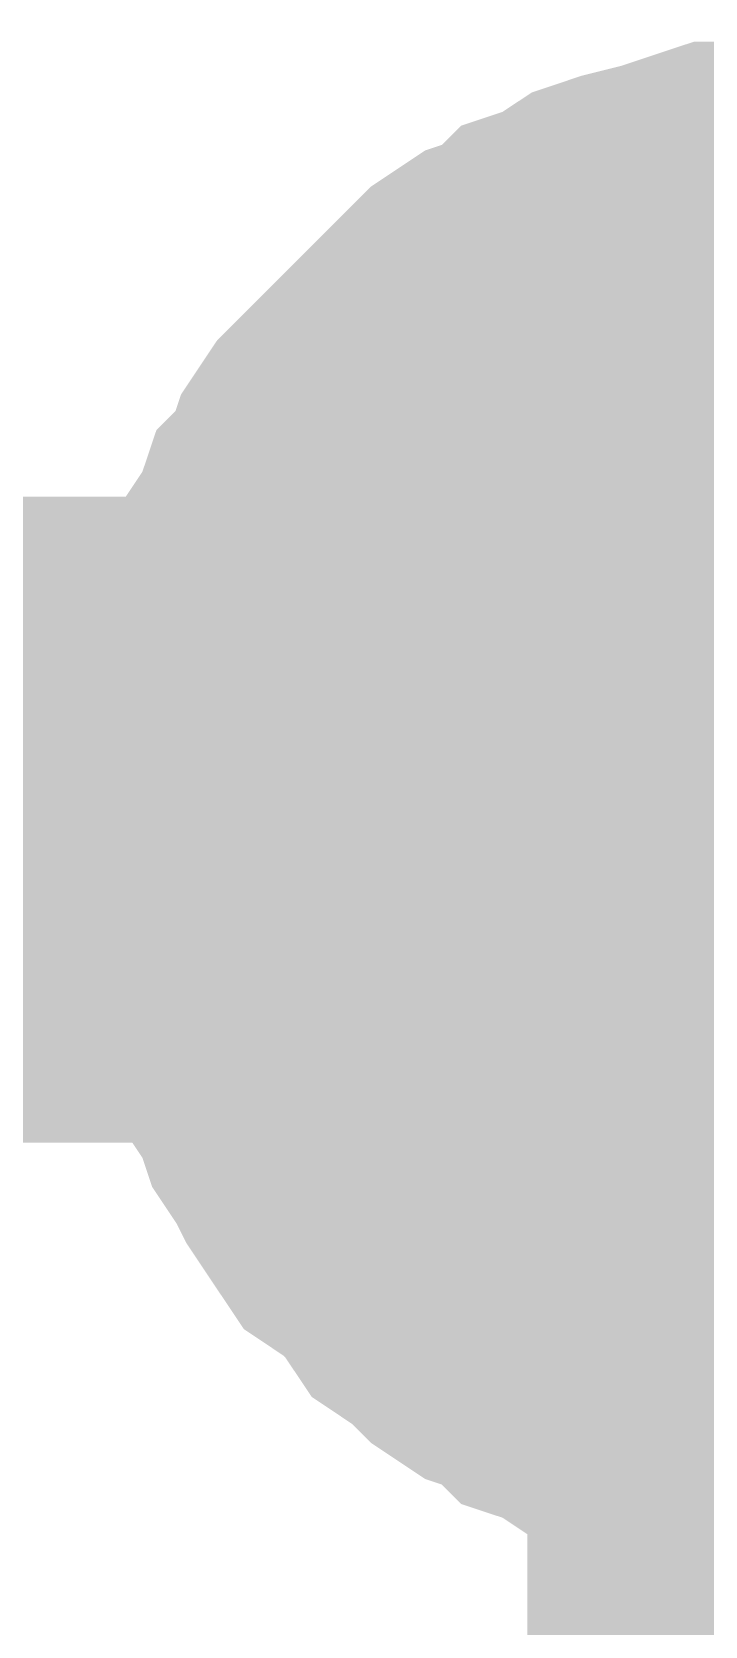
# Model space of a CAD drawing. Header units: inches. Extents: x 0 to 841, y 0 to 594.
# Drawn here: x 286.567 to 287.347, y 354.054 to 355.903 of the extents above; entities that cross this region are included whole.
import ezdxf

# ---------------------------------------------------------------- set-up
doc = ezdxf.new("R2010")
doc.units = ezdxf.units.IN
doc.layers.add('Sheet', color=255, linetype='Continuous')

msp = doc.modelspace()

# ---------------------------------------------------------------- linework, layer by layer
at = {"layer": 'Sheet'}
for points in [[(286.7525, 354.9896, 0.2997, 0.2997, 0), (286.7525, 355.0345, 0.2997, 0.2997, 0), (286.7525, 355.0682, 0.2997, 0.2997, 0), (286.7638, 355.1019, 0.2997, 0.2997, 0), (286.7638, 355.1468, 0.2997, 0.2997, 0), (286.775, 355.1805, 0.2997, 0.2997, 0), (286.7862, 355.2142, 0.2997, 0.2997, 0), (286.7974, 355.2591, 0.2997, 0.2997, 0), (286.8087, 355.2928, 0.2997, 0.2997, 0), (286.8311, 355.3265, 0.2997, 0.2997, 0), (286.8424, 355.3601, 0.2997, 0.2997, 0), (286.8648, 355.3826, 0.2997, 0.2997, 0), (286.876, 355.4163, 0.2997, 0.2997, 0), (286.8985, 355.45, 0.2997, 0.2997, 0), (286.921, 355.4724, 0.2997, 0.2997, 0), (286.9546, 355.5061, 0.2997, 0.2997, 0), (286.9771, 355.5286, 0.2997, 0.2997, 0), (286.9996, 355.551, 0.2997, 0.2997, 0), (287.0332, 355.5847, 0.2997, 0.2997, 0), (287.0557, 355.6072, 0.2997, 0.2997, 0), (287.0894, 355.6297, 0.2997, 0.2997, 0), (287.1231, 355.6409, 0.2997, 0.2997, 0), (287.1455, 355.6633, 0.2997, 0.2997, 0), (287.1792, 355.6746, 0.2997, 0.2997, 0), (287.2129, 355.697, 0.2997, 0.2997, 0), (287.2466, 355.7083, 0.2997, 0.2997, 0), (287.2915, 355.7195, 0.2997, 0.2997, 0), (287.3252, 355.7307, 0.2997, 0.2997, 0), (287.3589, 355.7419, 0.2997, 0.2997, 0), (287.4038, 355.7419, 0.2997, 0.2997, 0), (287.4375, 355.7532, 0.2997, 0.2997, 0), (287.4712, 355.7532, 0.2997, 0.2997, 0), (287.5161, 355.7532, 0.2997, 0.2997, 0)], [(286.7525, 354.9896, 0.2997, 0.2997, 0), (286.7525, 355.0345, 0.2997, 0.2997, 0), (286.7525, 355.0682, 0.2997, 0.2997, 0), (286.7638, 355.1019, 0.2997, 0.2997, 0), (286.7638, 355.1468, 0.2997, 0.2997, 0), (286.775, 355.1805, 0.2997, 0.2997, 0), (286.7862, 355.2142, 0.2997, 0.2997, 0), (286.7974, 355.2591, 0.2997, 0.2997, 0), (286.8087, 355.2928, 0.2997, 0.2997, 0), (286.8311, 355.3265, 0.2997, 0.2997, 0), (286.8424, 355.3601, 0.2997, 0.2997, 0), (286.8648, 355.3826, 0.2997, 0.2997, 0), (286.876, 355.4163, 0.2997, 0.2997, 0), (286.8985, 355.45, 0.2997, 0.2997, 0), (286.921, 355.4724, 0.2997, 0.2997, 0), (286.9546, 355.5061, 0.2997, 0.2997, 0), (286.9771, 355.5286, 0.2997, 0.2997, 0), (286.9996, 355.551, 0.2997, 0.2997, 0), (287.0332, 355.5847, 0.2997, 0.2997, 0), (287.0557, 355.6072, 0.2997, 0.2997, 0), (287.0894, 355.6297, 0.2997, 0.2997, 0), (287.1231, 355.6409, 0.2997, 0.2997, 0), (287.1455, 355.6633, 0.2997, 0.2997, 0), (287.1792, 355.6746, 0.2997, 0.2997, 0), (287.2129, 355.697, 0.2997, 0.2997, 0), (287.2466, 355.7083, 0.2997, 0.2997, 0), (287.2915, 355.7195, 0.2997, 0.2997, 0), (287.3252, 355.7307, 0.2997, 0.2997, 0), (287.3589, 355.7419, 0.2997, 0.2997, 0), (287.4038, 355.7419, 0.2997, 0.2997, 0), (287.4375, 355.7532, 0.2997, 0.2997, 0), (287.4712, 355.7532, 0.2997, 0.2997, 0), (287.5161, 355.7532, 0.2997, 0.2997, 0)], [(286.7525, 354.9896, 0.2997, 0.2997, 0), (286.7525, 355.0345, 0.2997, 0.2997, 0), (286.7525, 355.0682, 0.2997, 0.2997, 0), (286.7638, 355.1019, 0.2997, 0.2997, 0), (286.7638, 355.1468, 0.2997, 0.2997, 0), (286.775, 355.1805, 0.2997, 0.2997, 0), (286.7862, 355.2142, 0.2997, 0.2997, 0), (286.7974, 355.2591, 0.2997, 0.2997, 0), (286.8087, 355.2928, 0.2997, 0.2997, 0), (286.8311, 355.3265, 0.2997, 0.2997, 0), (286.8424, 355.3601, 0.2997, 0.2997, 0), (286.8648, 355.3826, 0.2997, 0.2997, 0), (286.876, 355.4163, 0.2997, 0.2997, 0), (286.8985, 355.45, 0.2997, 0.2997, 0), (286.921, 355.4724, 0.2997, 0.2997, 0), (286.9546, 355.5061, 0.2997, 0.2997, 0), (286.9771, 355.5286, 0.2997, 0.2997, 0), (286.9996, 355.551, 0.2997, 0.2997, 0), (287.0332, 355.5847, 0.2997, 0.2997, 0), (287.0557, 355.6072, 0.2997, 0.2997, 0), (287.0894, 355.6297, 0.2997, 0.2997, 0), (287.1231, 355.6409, 0.2997, 0.2997, 0), (287.1455, 355.6633, 0.2997, 0.2997, 0), (287.1792, 355.6746, 0.2997, 0.2997, 0), (287.2129, 355.697, 0.2997, 0.2997, 0), (287.2466, 355.7083, 0.2997, 0.2997, 0), (287.2915, 355.7195, 0.2997, 0.2997, 0), (287.3252, 355.7307, 0.2997, 0.2997, 0), (287.3589, 355.7419, 0.2997, 0.2997, 0), (287.4038, 355.7419, 0.2997, 0.2997, 0), (287.4375, 355.7532, 0.2997, 0.2997, 0), (287.4712, 355.7532, 0.2997, 0.2997, 0), (287.5161, 355.7532, 0.2997, 0.2997, 0)], [(286.7525, 354.9896, 0.2997, 0.2997, 0), (286.7525, 355.0345, 0.2997, 0.2997, 0), (286.7525, 355.0682, 0.2997, 0.2997, 0), (286.7638, 355.1019, 0.2997, 0.2997, 0), (286.7638, 355.1468, 0.2997, 0.2997, 0), (286.775, 355.1805, 0.2997, 0.2997, 0), (286.7862, 355.2142, 0.2997, 0.2997, 0), (286.7974, 355.2591, 0.2997, 0.2997, 0), (286.8087, 355.2928, 0.2997, 0.2997, 0), (286.8311, 355.3265, 0.2997, 0.2997, 0), (286.8424, 355.3601, 0.2997, 0.2997, 0), (286.8648, 355.3826, 0.2997, 0.2997, 0), (286.876, 355.4163, 0.2997, 0.2997, 0), (286.8985, 355.45, 0.2997, 0.2997, 0), (286.921, 355.4724, 0.2997, 0.2997, 0), (286.9546, 355.5061, 0.2997, 0.2997, 0), (286.9771, 355.5286, 0.2997, 0.2997, 0), (286.9996, 355.551, 0.2997, 0.2997, 0), (287.0332, 355.5847, 0.2997, 0.2997, 0), (287.0557, 355.6072, 0.2997, 0.2997, 0), (287.0894, 355.6297, 0.2997, 0.2997, 0), (287.1231, 355.6409, 0.2997, 0.2997, 0), (287.1455, 355.6633, 0.2997, 0.2997, 0), (287.1792, 355.6746, 0.2997, 0.2997, 0), (287.2129, 355.697, 0.2997, 0.2997, 0), (287.2466, 355.7083, 0.2997, 0.2997, 0), (287.2915, 355.7195, 0.2997, 0.2997, 0), (287.3252, 355.7307, 0.2997, 0.2997, 0), (287.3589, 355.7419, 0.2997, 0.2997, 0), (287.4038, 355.7419, 0.2997, 0.2997, 0), (287.4375, 355.7532, 0.2997, 0.2997, 0), (287.4712, 355.7532, 0.2997, 0.2997, 0), (287.5161, 355.7532, 0.2997, 0.2997, 0)], [(286.7525, 354.9896, 0.0991, 0.0991, 0), (286.7525, 355.0345, 0.0991, 0.0991, 0), (286.7525, 355.0682, 0.0991, 0.0991, 0), (286.7638, 355.1019, 0.0991, 0.0991, 0), (286.7638, 355.1468, 0.0991, 0.0991, 0), (286.775, 355.1805, 0.0991, 0.0991, 0), (286.7862, 355.2142, 0.0991, 0.0991, 0), (286.7974, 355.2591, 0.0991, 0.0991, 0), (286.8087, 355.2928, 0.0991, 0.0991, 0), (286.8311, 355.3265, 0.0991, 0.0991, 0), (286.8424, 355.3601, 0.0991, 0.0991, 0), (286.8648, 355.3826, 0.0991, 0.0991, 0), (286.876, 355.4163, 0.0991, 0.0991, 0), (286.8985, 355.45, 0.0991, 0.0991, 0), (286.921, 355.4724, 0.0991, 0.0991, 0), (286.9546, 355.5061, 0.0991, 0.0991, 0), (286.9771, 355.5286, 0.0991, 0.0991, 0), (286.9996, 355.551, 0.0991, 0.0991, 0), (287.0332, 355.5847, 0.0991, 0.0991, 0), (287.0557, 355.6072, 0.0991, 0.0991, 0), (287.0894, 355.6297, 0.0991, 0.0991, 0), (287.1231, 355.6409, 0.0991, 0.0991, 0), (287.1455, 355.6633, 0.0991, 0.0991, 0), (287.1792, 355.6746, 0.0991, 0.0991, 0), (287.2129, 355.697, 0.0991, 0.0991, 0), (287.2466, 355.7083, 0.0991, 0.0991, 0), (287.2915, 355.7195, 0.0991, 0.0991, 0), (287.3252, 355.7307, 0.0991, 0.0991, 0), (287.3589, 355.7419, 0.0991, 0.0991, 0), (287.4038, 355.7419, 0.0991, 0.0991, 0)], [(286.7525, 354.9896, 0.0991, 0.0991, 0), (286.7525, 355.0345, 0.0991, 0.0991, 0), (286.7525, 355.0682, 0.0991, 0.0991, 0), (286.7638, 355.1019, 0.0991, 0.0991, 0), (286.7638, 355.1468, 0.0991, 0.0991, 0), (286.775, 355.1805, 0.0991, 0.0991, 0), (286.7862, 355.2142, 0.0991, 0.0991, 0), (286.7974, 355.2591, 0.0991, 0.0991, 0), (286.8087, 355.2928, 0.0991, 0.0991, 0), (286.8311, 355.3265, 0.0991, 0.0991, 0), (286.8424, 355.3601, 0.0991, 0.0991, 0), (286.8648, 355.3826, 0.0991, 0.0991, 0), (286.876, 355.4163, 0.0991, 0.0991, 0), (286.8985, 355.45, 0.0991, 0.0991, 0), (286.921, 355.4724, 0.0991, 0.0991, 0), (286.9546, 355.5061, 0.0991, 0.0991, 0), (286.9771, 355.5286, 0.0991, 0.0991, 0), (286.9996, 355.551, 0.0991, 0.0991, 0), (287.0332, 355.5847, 0.0991, 0.0991, 0), (287.0557, 355.6072, 0.0991, 0.0991, 0), (287.0894, 355.6297, 0.0991, 0.0991, 0), (287.1231, 355.6409, 0.0991, 0.0991, 0), (287.1455, 355.6633, 0.0991, 0.0991, 0), (287.1792, 355.6746, 0.0991, 0.0991, 0), (287.2129, 355.697, 0.0991, 0.0991, 0), (287.2466, 355.7083, 0.0991, 0.0991, 0), (287.2915, 355.7195, 0.0991, 0.0991, 0), (287.3252, 355.7307, 0.0991, 0.0991, 0), (287.3589, 355.7419, 0.0991, 0.0991, 0), (287.4038, 355.7419, 0.0991, 0.0991, 0)], [(286.7525, 354.9896, 0.0991, 0.0991, 0), (286.7525, 355.0345, 0.0991, 0.0991, 0), (286.7525, 355.0682, 0.0991, 0.0991, 0), (286.7638, 355.1019, 0.0991, 0.0991, 0), (286.7638, 355.1468, 0.0991, 0.0991, 0), (286.775, 355.1805, 0.0991, 0.0991, 0), (286.7862, 355.2142, 0.0991, 0.0991, 0), (286.7974, 355.2591, 0.0991, 0.0991, 0), (286.8087, 355.2928, 0.0991, 0.0991, 0), (286.8311, 355.3265, 0.0991, 0.0991, 0), (286.8424, 355.3601, 0.0991, 0.0991, 0), (286.8648, 355.3826, 0.0991, 0.0991, 0), (286.876, 355.4163, 0.0991, 0.0991, 0), (286.8985, 355.45, 0.0991, 0.0991, 0), (286.921, 355.4724, 0.0991, 0.0991, 0), (286.9546, 355.5061, 0.0991, 0.0991, 0), (286.9771, 355.5286, 0.0991, 0.0991, 0), (286.9996, 355.551, 0.0991, 0.0991, 0), (287.0332, 355.5847, 0.0991, 0.0991, 0), (287.0557, 355.6072, 0.0991, 0.0991, 0), (287.0894, 355.6297, 0.0991, 0.0991, 0), (287.1231, 355.6409, 0.0991, 0.0991, 0), (287.1455, 355.6633, 0.0991, 0.0991, 0), (287.1792, 355.6746, 0.0991, 0.0991, 0), (287.2129, 355.697, 0.0991, 0.0991, 0), (287.2466, 355.7083, 0.0991, 0.0991, 0), (287.2915, 355.7195, 0.0991, 0.0991, 0), (287.3252, 355.7307, 0.0991, 0.0991, 0), (287.3589, 355.7419, 0.0991, 0.0991, 0), (287.4038, 355.7419, 0.0991, 0.0991, 0)], [(286.7525, 354.9896, 0.0991, 0.0991, 0), (286.7525, 355.0345, 0.0991, 0.0991, 0), (286.7525, 355.0682, 0.0991, 0.0991, 0), (286.7638, 355.1019, 0.0991, 0.0991, 0), (286.7638, 355.1468, 0.0991, 0.0991, 0), (286.775, 355.1805, 0.0991, 0.0991, 0), (286.7862, 355.2142, 0.0991, 0.0991, 0), (286.7974, 355.2591, 0.0991, 0.0991, 0), (286.8087, 355.2928, 0.0991, 0.0991, 0), (286.8311, 355.3265, 0.0991, 0.0991, 0), (286.8424, 355.3601, 0.0991, 0.0991, 0), (286.8648, 355.3826, 0.0991, 0.0991, 0), (286.876, 355.4163, 0.0991, 0.0991, 0), (286.8985, 355.45, 0.0991, 0.0991, 0), (286.921, 355.4724, 0.0991, 0.0991, 0), (286.9546, 355.5061, 0.0991, 0.0991, 0), (286.9771, 355.5286, 0.0991, 0.0991, 0), (286.9996, 355.551, 0.0991, 0.0991, 0), (287.0332, 355.5847, 0.0991, 0.0991, 0), (287.0557, 355.6072, 0.0991, 0.0991, 0), (287.0894, 355.6297, 0.0991, 0.0991, 0), (287.1231, 355.6409, 0.0991, 0.0991, 0), (287.1455, 355.6633, 0.0991, 0.0991, 0), (287.1792, 355.6746, 0.0991, 0.0991, 0), (287.2129, 355.697, 0.0991, 0.0991, 0), (287.2466, 355.7083, 0.0991, 0.0991, 0), (287.2915, 355.7195, 0.0991, 0.0991, 0), (287.3252, 355.7307, 0.0991, 0.0991, 0), (287.3589, 355.7419, 0.0991, 0.0991, 0), (287.4038, 355.7419, 0.0991, 0.0991, 0)], [(287.0108, 354.9896, 0.2997, 0.2997, 0), (287.0108, 355.012, 0.2997, 0.2997, 0), (287.0108, 355.0457, 0.2997, 0.2997, 0), (287.022, 355.0682, 0.2997, 0.2997, 0), (287.022, 355.0906, 0.2997, 0.2997, 0), (287.022, 355.1131, 0.2997, 0.2997, 0), (287.0332, 355.1468, 0.2997, 0.2997, 0), (287.0445, 355.1692, 0.2997, 0.2997, 0), (287.0557, 355.1917, 0.2997, 0.2997, 0), (287.0557, 355.2142, 0.2997, 0.2997, 0), (287.0669, 355.2366, 0.2997, 0.2997, 0), (287.0782, 355.2591, 0.2997, 0.2997, 0), (287.1006, 355.2815, 0.2997, 0.2997, 0), (287.1118, 355.2928, 0.2997, 0.2997, 0), (287.1231, 355.3152, 0.2997, 0.2997, 0), (287.1455, 355.3377, 0.2997, 0.2997, 0), (287.1568, 355.3489, 0.2997, 0.2997, 0), (287.1792, 355.3714, 0.2997, 0.2997, 0), (287.1905, 355.3826, 0.2997, 0.2997, 0), (287.2129, 355.4051, 0.2997, 0.2997, 0), (287.2354, 355.4163, 0.2997, 0.2997, 0), (287.2578, 355.4275, 0.2997, 0.2997, 0), (287.2691, 355.4387, 0.2997, 0.2997, 0), (287.2915, 355.45, 0.2997, 0.2997, 0), (287.314, 355.4612, 0.2997, 0.2997, 0), (287.3364, 355.4724, 0.2997, 0.2997, 0), (287.3701, 355.4837, 0.2997, 0.2997, 0), (287.3926, 355.4949, 0.2997, 0.2997, 0), (287.415, 355.4949, 0.2997, 0.2997, 0), (287.4375, 355.4949, 0.2997, 0.2997, 0), (287.4599, 355.5061, 0.2997, 0.2997, 0), (287.4936, 355.5061, 0.2997, 0.2997, 0), (287.5161, 355.5061, 0.2997, 0.2997, 0)], [(287.0108, 354.9896, 0.2997, 0.2997, 0), (287.0108, 355.012, 0.2997, 0.2997, 0), (287.0108, 355.0457, 0.2997, 0.2997, 0), (287.022, 355.0682, 0.2997, 0.2997, 0), (287.022, 355.0906, 0.2997, 0.2997, 0), (287.022, 355.1131, 0.2997, 0.2997, 0), (287.0332, 355.1468, 0.2997, 0.2997, 0), (287.0445, 355.1692, 0.2997, 0.2997, 0), (287.0557, 355.1917, 0.2997, 0.2997, 0), (287.0557, 355.2142, 0.2997, 0.2997, 0), (287.0669, 355.2366, 0.2997, 0.2997, 0), (287.0782, 355.2591, 0.2997, 0.2997, 0), (287.1006, 355.2815, 0.2997, 0.2997, 0), (287.1118, 355.2928, 0.2997, 0.2997, 0), (287.1231, 355.3152, 0.2997, 0.2997, 0), (287.1455, 355.3377, 0.2997, 0.2997, 0), (287.1568, 355.3489, 0.2997, 0.2997, 0), (287.1792, 355.3714, 0.2997, 0.2997, 0), (287.1905, 355.3826, 0.2997, 0.2997, 0), (287.2129, 355.4051, 0.2997, 0.2997, 0), (287.2354, 355.4163, 0.2997, 0.2997, 0), (287.2578, 355.4275, 0.2997, 0.2997, 0), (287.2691, 355.4387, 0.2997, 0.2997, 0), (287.2915, 355.45, 0.2997, 0.2997, 0), (287.314, 355.4612, 0.2997, 0.2997, 0), (287.3364, 355.4724, 0.2997, 0.2997, 0), (287.3701, 355.4837, 0.2997, 0.2997, 0), (287.3926, 355.4949, 0.2997, 0.2997, 0), (287.415, 355.4949, 0.2997, 0.2997, 0), (287.4375, 355.4949, 0.2997, 0.2997, 0), (287.4599, 355.5061, 0.2997, 0.2997, 0), (287.4936, 355.5061, 0.2997, 0.2997, 0), (287.5161, 355.5061, 0.2997, 0.2997, 0)], [(287.0108, 354.9896, 0.2997, 0.2997, 0), (287.0108, 355.012, 0.2997, 0.2997, 0), (287.0108, 355.0457, 0.2997, 0.2997, 0), (287.022, 355.0682, 0.2997, 0.2997, 0), (287.022, 355.0906, 0.2997, 0.2997, 0), (287.022, 355.1131, 0.2997, 0.2997, 0), (287.0332, 355.1468, 0.2997, 0.2997, 0), (287.0445, 355.1692, 0.2997, 0.2997, 0), (287.0557, 355.1917, 0.2997, 0.2997, 0), (287.0557, 355.2142, 0.2997, 0.2997, 0), (287.0669, 355.2366, 0.2997, 0.2997, 0), (287.0782, 355.2591, 0.2997, 0.2997, 0), (287.1006, 355.2815, 0.2997, 0.2997, 0), (287.1118, 355.2928, 0.2997, 0.2997, 0), (287.1231, 355.3152, 0.2997, 0.2997, 0), (287.1455, 355.3377, 0.2997, 0.2997, 0), (287.1568, 355.3489, 0.2997, 0.2997, 0), (287.1792, 355.3714, 0.2997, 0.2997, 0), (287.1905, 355.3826, 0.2997, 0.2997, 0), (287.2129, 355.4051, 0.2997, 0.2997, 0), (287.2354, 355.4163, 0.2997, 0.2997, 0), (287.2578, 355.4275, 0.2997, 0.2997, 0), (287.2691, 355.4387, 0.2997, 0.2997, 0), (287.2915, 355.45, 0.2997, 0.2997, 0), (287.314, 355.4612, 0.2997, 0.2997, 0), (287.3364, 355.4724, 0.2997, 0.2997, 0), (287.3701, 355.4837, 0.2997, 0.2997, 0), (287.3926, 355.4949, 0.2997, 0.2997, 0), (287.415, 355.4949, 0.2997, 0.2997, 0), (287.4375, 355.4949, 0.2997, 0.2997, 0), (287.4599, 355.5061, 0.2997, 0.2997, 0), (287.4936, 355.5061, 0.2997, 0.2997, 0), (287.5161, 355.5061, 0.2997, 0.2997, 0)], [(287.0108, 354.9896, 0.0991, 0.0991, 0), (287.0108, 355.012, 0.0991, 0.0991, 0), (287.0108, 355.0457, 0.0991, 0.0991, 0), (287.022, 355.0682, 0.0991, 0.0991, 0), (287.022, 355.0906, 0.0991, 0.0991, 0), (287.022, 355.1131, 0.0991, 0.0991, 0), (287.0332, 355.1468, 0.0991, 0.0991, 0), (287.0445, 355.1692, 0.0991, 0.0991, 0), (287.0557, 355.1917, 0.0991, 0.0991, 0), (287.0557, 355.2142, 0.0991, 0.0991, 0), (287.0669, 355.2366, 0.0991, 0.0991, 0), (287.0782, 355.2591, 0.0991, 0.0991, 0), (287.1006, 355.2815, 0.0991, 0.0991, 0), (287.1118, 355.2928, 0.0991, 0.0991, 0), (287.1231, 355.3152, 0.0991, 0.0991, 0), (287.1455, 355.3377, 0.0991, 0.0991, 0), (287.1568, 355.3489, 0.0991, 0.0991, 0), (287.1792, 355.3714, 0.0991, 0.0991, 0), (287.1905, 355.3826, 0.0991, 0.0991, 0), (287.2129, 355.4051, 0.0991, 0.0991, 0), (287.2354, 355.4163, 0.0991, 0.0991, 0), (287.2578, 355.4275, 0.0991, 0.0991, 0), (287.2691, 355.4387, 0.0991, 0.0991, 0), (287.2915, 355.45, 0.0991, 0.0991, 0), (287.314, 355.4612, 0.0991, 0.0991, 0), (287.3364, 355.4724, 0.0991, 0.0991, 0), (287.3701, 355.4837, 0.0991, 0.0991, 0), (287.3926, 355.4949, 0.0991, 0.0991, 0), (287.415, 355.4949, 0.0991, 0.0991, 0)], [(287.0108, 354.9896, 0.0991, 0.0991, 0), (287.0108, 355.012, 0.0991, 0.0991, 0), (287.0108, 355.0457, 0.0991, 0.0991, 0), (287.022, 355.0682, 0.0991, 0.0991, 0), (287.022, 355.0906, 0.0991, 0.0991, 0), (287.022, 355.1131, 0.0991, 0.0991, 0), (287.0332, 355.1468, 0.0991, 0.0991, 0), (287.0445, 355.1692, 0.0991, 0.0991, 0), (287.0557, 355.1917, 0.0991, 0.0991, 0), (287.0557, 355.2142, 0.0991, 0.0991, 0), (287.0669, 355.2366, 0.0991, 0.0991, 0), (287.0782, 355.2591, 0.0991, 0.0991, 0), (287.1006, 355.2815, 0.0991, 0.0991, 0), (287.1118, 355.2928, 0.0991, 0.0991, 0), (287.1231, 355.3152, 0.0991, 0.0991, 0), (287.1455, 355.3377, 0.0991, 0.0991, 0), (287.1568, 355.3489, 0.0991, 0.0991, 0), (287.1792, 355.3714, 0.0991, 0.0991, 0), (287.1905, 355.3826, 0.0991, 0.0991, 0), (287.2129, 355.4051, 0.0991, 0.0991, 0), (287.2354, 355.4163, 0.0991, 0.0991, 0), (287.2578, 355.4275, 0.0991, 0.0991, 0), (287.2691, 355.4387, 0.0991, 0.0991, 0), (287.2915, 355.45, 0.0991, 0.0991, 0), (287.314, 355.4612, 0.0991, 0.0991, 0), (287.3364, 355.4724, 0.0991, 0.0991, 0), (287.3701, 355.4837, 0.0991, 0.0991, 0), (287.3926, 355.4949, 0.0991, 0.0991, 0), (287.415, 355.4949, 0.0991, 0.0991, 0)], [(287.0108, 354.9896, 0.0991, 0.0991, 0), (287.0108, 355.012, 0.0991, 0.0991, 0), (287.0108, 355.0457, 0.0991, 0.0991, 0), (287.022, 355.0682, 0.0991, 0.0991, 0), (287.022, 355.0906, 0.0991, 0.0991, 0), (287.022, 355.1131, 0.0991, 0.0991, 0), (287.0332, 355.1468, 0.0991, 0.0991, 0), (287.0445, 355.1692, 0.0991, 0.0991, 0), (287.0557, 355.1917, 0.0991, 0.0991, 0), (287.0557, 355.2142, 0.0991, 0.0991, 0), (287.0669, 355.2366, 0.0991, 0.0991, 0), (287.0782, 355.2591, 0.0991, 0.0991, 0), (287.1006, 355.2815, 0.0991, 0.0991, 0), (287.1118, 355.2928, 0.0991, 0.0991, 0), (287.1231, 355.3152, 0.0991, 0.0991, 0), (287.1455, 355.3377, 0.0991, 0.0991, 0), (287.1568, 355.3489, 0.0991, 0.0991, 0), (287.1792, 355.3714, 0.0991, 0.0991, 0), (287.1905, 355.3826, 0.0991, 0.0991, 0), (287.2129, 355.4051, 0.0991, 0.0991, 0), (287.2354, 355.4163, 0.0991, 0.0991, 0), (287.2578, 355.4275, 0.0991, 0.0991, 0), (287.2691, 355.4387, 0.0991, 0.0991, 0), (287.2915, 355.45, 0.0991, 0.0991, 0), (287.314, 355.4612, 0.0991, 0.0991, 0), (287.3364, 355.4724, 0.0991, 0.0991, 0), (287.3701, 355.4837, 0.0991, 0.0991, 0), (287.3926, 355.4949, 0.0991, 0.0991, 0), (287.415, 355.4949, 0.0991, 0.0991, 0)], [(265.0134, 354.9896, 0.7493, 0.7493, 0), (270.0102, 354.9896, 0.7493, 0.7493, 0), (287.5161, 354.9896, 0.7493, 0.7493, 0)], [(287.5161, 349.9924, 0.7493, 0.7493, 0), (287.5161, 354.9896, 0.7493, 0.7493, 0)], [(350.0049, 339.9981, 0.7493, 0.7493, 0), (297.5098, 339.9981, 0.7493, 0.7493, 0), (297.5098, 354.9896, 0.7493, 0.7493, 0), (287.5161, 354.9896, 0.7493, 0.7493, 0)], [(287.5161, 354.2372, 0.2997, 0.2997, 0), (287.4712, 354.2372, 0.2997, 0.2997, 0), (287.4375, 354.2372, 0.2997, 0.2997, 0), (287.4038, 354.2484, 0.2997, 0.2997, 0), (287.3589, 354.2484, 0.2997, 0.2997, 0), (287.3252, 354.2596, 0.2997, 0.2997, 0), (287.2915, 354.2709, 0.2997, 0.2997, 0), (287.2466, 354.2821, 0.2997, 0.2997, 0), (287.2129, 354.2933, 0.2997, 0.2997, 0), (287.1792, 354.3158, 0.2997, 0.2997, 0), (287.1455, 354.327, 0.2997, 0.2997, 0), (287.1231, 354.3495, 0.2997, 0.2997, 0), (287.0894, 354.3607, 0.2997, 0.2997, 0), (287.0557, 354.3832, 0.2997, 0.2997, 0), (287.0332, 354.4056, 0.2997, 0.2997, 0), (286.9996, 354.4281, 0.2997, 0.2997, 0), (286.9771, 354.4618, 0.2997, 0.2997, 0), (286.9546, 354.4842, 0.2997, 0.2997, 0), (286.921, 354.5067, 0.2997, 0.2997, 0), (286.8985, 354.5404, 0.2997, 0.2997, 0), (286.876, 354.5741, 0.2997, 0.2997, 0), (286.8648, 354.5965, 0.2997, 0.2997, 0), (286.8424, 354.6302, 0.2997, 0.2997, 0), (286.8311, 354.6639, 0.2997, 0.2997, 0), (286.8087, 354.6976, 0.2997, 0.2997, 0), (286.7974, 354.7313, 0.2997, 0.2997, 0), (286.7862, 354.765, 0.2997, 0.2997, 0), (286.775, 354.7987, 0.2997, 0.2997, 0), (286.7638, 354.8324, 0.2997, 0.2997, 0), (286.7638, 354.8773, 0.2997, 0.2997, 0), (286.7525, 354.911, 0.2997, 0.2997, 0), (286.7525, 354.9559, 0.2997, 0.2997, 0), (286.7525, 354.9896, 0.2997, 0.2997, 0)], [(286.7525, 354.9896, 0.2997, 0.2997, 0), (286.7525, 354.9896, 0.2997, 0.2997, 0)], [(287.5161, 354.2372, 0.2997, 0.2997, 0), (287.4712, 354.2372, 0.2997, 0.2997, 0), (287.4375, 354.2372, 0.2997, 0.2997, 0), (287.4038, 354.2484, 0.2997, 0.2997, 0), (287.3589, 354.2484, 0.2997, 0.2997, 0), (287.3252, 354.2596, 0.2997, 0.2997, 0), (287.2915, 354.2709, 0.2997, 0.2997, 0), (287.2466, 354.2821, 0.2997, 0.2997, 0), (287.2129, 354.2933, 0.2997, 0.2997, 0), (287.1792, 354.3158, 0.2997, 0.2997, 0), (287.1455, 354.327, 0.2997, 0.2997, 0), (287.1231, 354.3495, 0.2997, 0.2997, 0), (287.0894, 354.3607, 0.2997, 0.2997, 0), (287.0557, 354.3832, 0.2997, 0.2997, 0), (287.0332, 354.4056, 0.2997, 0.2997, 0), (286.9996, 354.4281, 0.2997, 0.2997, 0), (286.9771, 354.4618, 0.2997, 0.2997, 0), (286.9546, 354.4842, 0.2997, 0.2997, 0), (286.921, 354.5067, 0.2997, 0.2997, 0), (286.8985, 354.5404, 0.2997, 0.2997, 0), (286.876, 354.5741, 0.2997, 0.2997, 0), (286.8648, 354.5965, 0.2997, 0.2997, 0), (286.8424, 354.6302, 0.2997, 0.2997, 0), (286.8311, 354.6639, 0.2997, 0.2997, 0), (286.8087, 354.6976, 0.2997, 0.2997, 0), (286.7974, 354.7313, 0.2997, 0.2997, 0), (286.7862, 354.765, 0.2997, 0.2997, 0), (286.775, 354.7987, 0.2997, 0.2997, 0), (286.7638, 354.8324, 0.2997, 0.2997, 0), (286.7638, 354.8773, 0.2997, 0.2997, 0), (286.7525, 354.911, 0.2997, 0.2997, 0), (286.7525, 354.9559, 0.2997, 0.2997, 0), (286.7525, 354.9896, 0.2997, 0.2997, 0)], [(286.7525, 354.9896, 0.2997, 0.2997, 0), (286.7525, 354.9896, 0.2997, 0.2997, 0)], [(287.5161, 354.2372, 0.2997, 0.2997, 0), (287.4712, 354.2372, 0.2997, 0.2997, 0), (287.4375, 354.2372, 0.2997, 0.2997, 0), (287.4038, 354.2484, 0.2997, 0.2997, 0), (287.3589, 354.2484, 0.2997, 0.2997, 0), (287.3252, 354.2596, 0.2997, 0.2997, 0), (287.2915, 354.2709, 0.2997, 0.2997, 0), (287.2466, 354.2821, 0.2997, 0.2997, 0), (287.2129, 354.2933, 0.2997, 0.2997, 0), (287.1792, 354.3158, 0.2997, 0.2997, 0), (287.1455, 354.327, 0.2997, 0.2997, 0), (287.1231, 354.3495, 0.2997, 0.2997, 0), (287.0894, 354.3607, 0.2997, 0.2997, 0), (287.0557, 354.3832, 0.2997, 0.2997, 0), (287.0332, 354.4056, 0.2997, 0.2997, 0), (286.9996, 354.4281, 0.2997, 0.2997, 0), (286.9771, 354.4618, 0.2997, 0.2997, 0), (286.9546, 354.4842, 0.2997, 0.2997, 0), (286.921, 354.5067, 0.2997, 0.2997, 0), (286.8985, 354.5404, 0.2997, 0.2997, 0), (286.876, 354.5741, 0.2997, 0.2997, 0), (286.8648, 354.5965, 0.2997, 0.2997, 0), (286.8424, 354.6302, 0.2997, 0.2997, 0), (286.8311, 354.6639, 0.2997, 0.2997, 0), (286.8087, 354.6976, 0.2997, 0.2997, 0), (286.7974, 354.7313, 0.2997, 0.2997, 0), (286.7862, 354.765, 0.2997, 0.2997, 0), (286.775, 354.7987, 0.2997, 0.2997, 0), (286.7638, 354.8324, 0.2997, 0.2997, 0), (286.7638, 354.8773, 0.2997, 0.2997, 0), (286.7525, 354.911, 0.2997, 0.2997, 0), (286.7525, 354.9559, 0.2997, 0.2997, 0), (286.7525, 354.9896, 0.2997, 0.2997, 0)], [(286.7525, 354.9896, 0.2997, 0.2997, 0), (286.7525, 354.9896, 0.2997, 0.2997, 0)], [(287.5161, 354.2372, 0.2997, 0.2997, 0), (287.4712, 354.2372, 0.2997, 0.2997, 0), (287.4375, 354.2372, 0.2997, 0.2997, 0), (287.4038, 354.2484, 0.2997, 0.2997, 0), (287.3589, 354.2484, 0.2997, 0.2997, 0), (287.3252, 354.2596, 0.2997, 0.2997, 0), (287.2915, 354.2709, 0.2997, 0.2997, 0), (287.2466, 354.2821, 0.2997, 0.2997, 0), (287.2129, 354.2933, 0.2997, 0.2997, 0), (287.1792, 354.3158, 0.2997, 0.2997, 0), (287.1455, 354.327, 0.2997, 0.2997, 0), (287.1231, 354.3495, 0.2997, 0.2997, 0), (287.0894, 354.3607, 0.2997, 0.2997, 0), (287.0557, 354.3832, 0.2997, 0.2997, 0), (287.0332, 354.4056, 0.2997, 0.2997, 0), (286.9996, 354.4281, 0.2997, 0.2997, 0), (286.9771, 354.4618, 0.2997, 0.2997, 0), (286.9546, 354.4842, 0.2997, 0.2997, 0), (286.921, 354.5067, 0.2997, 0.2997, 0), (286.8985, 354.5404, 0.2997, 0.2997, 0), (286.876, 354.5741, 0.2997, 0.2997, 0), (286.8648, 354.5965, 0.2997, 0.2997, 0), (286.8424, 354.6302, 0.2997, 0.2997, 0), (286.8311, 354.6639, 0.2997, 0.2997, 0), (286.8087, 354.6976, 0.2997, 0.2997, 0), (286.7974, 354.7313, 0.2997, 0.2997, 0), (286.7862, 354.765, 0.2997, 0.2997, 0), (286.775, 354.7987, 0.2997, 0.2997, 0), (286.7638, 354.8324, 0.2997, 0.2997, 0), (286.7638, 354.8773, 0.2997, 0.2997, 0), (286.7525, 354.911, 0.2997, 0.2997, 0), (286.7525, 354.9559, 0.2997, 0.2997, 0), (286.7525, 354.9896, 0.2997, 0.2997, 0)], [(286.7525, 354.9896, 0.2997, 0.2997, 0), (286.7525, 354.9896, 0.2997, 0.2997, 0)], [(287.5161, 354.4842, 0.2997, 0.2997, 0), (287.4936, 354.4842, 0.2997, 0.2997, 0), (287.4599, 354.4842, 0.2997, 0.2997, 0), (287.4375, 354.4955, 0.2997, 0.2997, 0), (287.415, 354.4955, 0.2997, 0.2997, 0), (287.3926, 354.4955, 0.2997, 0.2997, 0), (287.3701, 354.5067, 0.2997, 0.2997, 0), (287.3364, 354.5179, 0.2997, 0.2997, 0), (287.314, 354.5292, 0.2997, 0.2997, 0), (287.2915, 354.5292, 0.2997, 0.2997, 0), (287.2691, 354.5404, 0.2997, 0.2997, 0), (287.2578, 354.5516, 0.2997, 0.2997, 0), (287.2354, 354.5741, 0.2997, 0.2997, 0), (287.2129, 354.5853, 0.2997, 0.2997, 0), (287.1905, 354.5965, 0.2997, 0.2997, 0), (287.1792, 354.619, 0.2997, 0.2997, 0), (287.1568, 354.6302, 0.2997, 0.2997, 0), (287.1455, 354.6527, 0.2997, 0.2997, 0), (287.1231, 354.6639, 0.2997, 0.2997, 0), (287.1118, 354.6864, 0.2997, 0.2997, 0), (287.1006, 354.7088, 0.2997, 0.2997, 0), (287.0782, 354.7313, 0.2997, 0.2997, 0), (287.0669, 354.7425, 0.2997, 0.2997, 0), (287.0557, 354.765, 0.2997, 0.2997, 0), (287.0557, 354.7874, 0.2997, 0.2997, 0), (287.0445, 354.8099, 0.2997, 0.2997, 0), (287.0332, 354.8436, 0.2997, 0.2997, 0), (287.022, 354.866, 0.2997, 0.2997, 0), (287.022, 354.8885, 0.2997, 0.2997, 0), (287.022, 354.911, 0.2997, 0.2997, 0), (287.0108, 354.9334, 0.2997, 0.2997, 0), (287.0108, 354.9671, 0.2997, 0.2997, 0), (287.0108, 354.9896, 0.2997, 0.2997, 0)], [(287.0108, 354.9896, 0.2997, 0.2997, 0), (287.0108, 354.9896, 0.2997, 0.2997, 0)], [(287.5161, 354.4842, 0.2997, 0.2997, 0), (287.4936, 354.4842, 0.2997, 0.2997, 0), (287.4599, 354.4842, 0.2997, 0.2997, 0), (287.4375, 354.4955, 0.2997, 0.2997, 0), (287.415, 354.4955, 0.2997, 0.2997, 0), (287.3926, 354.4955, 0.2997, 0.2997, 0), (287.3701, 354.5067, 0.2997, 0.2997, 0), (287.3364, 354.5179, 0.2997, 0.2997, 0), (287.314, 354.5292, 0.2997, 0.2997, 0), (287.2915, 354.5292, 0.2997, 0.2997, 0), (287.2691, 354.5404, 0.2997, 0.2997, 0), (287.2578, 354.5516, 0.2997, 0.2997, 0), (287.2354, 354.5741, 0.2997, 0.2997, 0), (287.2129, 354.5853, 0.2997, 0.2997, 0), (287.1905, 354.5965, 0.2997, 0.2997, 0), (287.1792, 354.619, 0.2997, 0.2997, 0), (287.1568, 354.6302, 0.2997, 0.2997, 0), (287.1455, 354.6527, 0.2997, 0.2997, 0), (287.1231, 354.6639, 0.2997, 0.2997, 0), (287.1118, 354.6864, 0.2997, 0.2997, 0), (287.1006, 354.7088, 0.2997, 0.2997, 0), (287.0782, 354.7313, 0.2997, 0.2997, 0), (287.0669, 354.7425, 0.2997, 0.2997, 0), (287.0557, 354.765, 0.2997, 0.2997, 0), (287.0557, 354.7874, 0.2997, 0.2997, 0), (287.0445, 354.8099, 0.2997, 0.2997, 0), (287.0332, 354.8436, 0.2997, 0.2997, 0), (287.022, 354.866, 0.2997, 0.2997, 0), (287.022, 354.8885, 0.2997, 0.2997, 0), (287.022, 354.911, 0.2997, 0.2997, 0), (287.0108, 354.9334, 0.2997, 0.2997, 0), (287.0108, 354.9671, 0.2997, 0.2997, 0), (287.0108, 354.9896, 0.2997, 0.2997, 0)], [(287.0108, 354.9896, 0.2997, 0.2997, 0), (287.0108, 354.9896, 0.2997, 0.2997, 0)], [(287.5161, 354.4842, 0.2997, 0.2997, 0), (287.4936, 354.4842, 0.2997, 0.2997, 0), (287.4599, 354.4842, 0.2997, 0.2997, 0), (287.4375, 354.4955, 0.2997, 0.2997, 0), (287.415, 354.4955, 0.2997, 0.2997, 0), (287.3926, 354.4955, 0.2997, 0.2997, 0), (287.3701, 354.5067, 0.2997, 0.2997, 0), (287.3364, 354.5179, 0.2997, 0.2997, 0), (287.314, 354.5292, 0.2997, 0.2997, 0), (287.2915, 354.5292, 0.2997, 0.2997, 0), (287.2691, 354.5404, 0.2997, 0.2997, 0), (287.2578, 354.5516, 0.2997, 0.2997, 0), (287.2354, 354.5741, 0.2997, 0.2997, 0), (287.2129, 354.5853, 0.2997, 0.2997, 0), (287.1905, 354.5965, 0.2997, 0.2997, 0), (287.1792, 354.619, 0.2997, 0.2997, 0), (287.1568, 354.6302, 0.2997, 0.2997, 0), (287.1455, 354.6527, 0.2997, 0.2997, 0), (287.1231, 354.6639, 0.2997, 0.2997, 0), (287.1118, 354.6864, 0.2997, 0.2997, 0), (287.1006, 354.7088, 0.2997, 0.2997, 0), (287.0782, 354.7313, 0.2997, 0.2997, 0), (287.0669, 354.7425, 0.2997, 0.2997, 0), (287.0557, 354.765, 0.2997, 0.2997, 0), (287.0557, 354.7874, 0.2997, 0.2997, 0), (287.0445, 354.8099, 0.2997, 0.2997, 0), (287.0332, 354.8436, 0.2997, 0.2997, 0), (287.022, 354.866, 0.2997, 0.2997, 0), (287.022, 354.8885, 0.2997, 0.2997, 0), (287.022, 354.911, 0.2997, 0.2997, 0), (287.0108, 354.9334, 0.2997, 0.2997, 0), (287.0108, 354.9671, 0.2997, 0.2997, 0), (287.0108, 354.9896, 0.2997, 0.2997, 0)], [(287.0108, 354.9896, 0.2997, 0.2997, 0), (287.0108, 354.9896, 0.2997, 0.2997, 0)], [(287.4038, 354.2484, 0.0991, 0.0991, 0), (287.3589, 354.2484, 0.0991, 0.0991, 0), (287.3252, 354.2596, 0.0991, 0.0991, 0), (287.2915, 354.2709, 0.0991, 0.0991, 0), (287.2466, 354.2821, 0.0991, 0.0991, 0), (287.2129, 354.2933, 0.0991, 0.0991, 0), (287.1792, 354.3158, 0.0991, 0.0991, 0), (287.1455, 354.327, 0.0991, 0.0991, 0), (287.1231, 354.3495, 0.0991, 0.0991, 0), (287.0894, 354.3607, 0.0991, 0.0991, 0), (287.0557, 354.3832, 0.0991, 0.0991, 0), (287.0332, 354.4056, 0.0991, 0.0991, 0), (286.9996, 354.4281, 0.0991, 0.0991, 0), (286.9771, 354.4618, 0.0991, 0.0991, 0), (286.9546, 354.4842, 0.0991, 0.0991, 0), (286.921, 354.5067, 0.0991, 0.0991, 0), (286.8985, 354.5404, 0.0991, 0.0991, 0), (286.876, 354.5741, 0.0991, 0.0991, 0), (286.8648, 354.5965, 0.0991, 0.0991, 0), (286.8424, 354.6302, 0.0991, 0.0991, 0), (286.8311, 354.6639, 0.0991, 0.0991, 0), (286.8087, 354.6976, 0.0991, 0.0991, 0), (286.7974, 354.7313, 0.0991, 0.0991, 0), (286.7862, 354.765, 0.0991, 0.0991, 0), (286.775, 354.7987, 0.0991, 0.0991, 0), (286.7638, 354.8324, 0.0991, 0.0991, 0), (286.7638, 354.8773, 0.0991, 0.0991, 0), (286.7525, 354.911, 0.0991, 0.0991, 0), (286.7525, 354.9559, 0.0991, 0.0991, 0), (286.7525, 354.9896, 0.0991, 0.0991, 0)], [(286.7525, 354.9896, 0.0991, 0.0991, 0), (286.7525, 354.9896, 0.0991, 0.0991, 0)], [(287.4038, 354.2484, 0.0991, 0.0991, 0), (287.3589, 354.2484, 0.0991, 0.0991, 0), (287.3252, 354.2596, 0.0991, 0.0991, 0), (287.2915, 354.2709, 0.0991, 0.0991, 0), (287.2466, 354.2821, 0.0991, 0.0991, 0), (287.2129, 354.2933, 0.0991, 0.0991, 0), (287.1792, 354.3158, 0.0991, 0.0991, 0), (287.1455, 354.327, 0.0991, 0.0991, 0), (287.1231, 354.3495, 0.0991, 0.0991, 0), (287.0894, 354.3607, 0.0991, 0.0991, 0), (287.0557, 354.3832, 0.0991, 0.0991, 0), (287.0332, 354.4056, 0.0991, 0.0991, 0), (286.9996, 354.4281, 0.0991, 0.0991, 0), (286.9771, 354.4618, 0.0991, 0.0991, 0), (286.9546, 354.4842, 0.0991, 0.0991, 0), (286.921, 354.5067, 0.0991, 0.0991, 0), (286.8985, 354.5404, 0.0991, 0.0991, 0), (286.876, 354.5741, 0.0991, 0.0991, 0), (286.8648, 354.5965, 0.0991, 0.0991, 0), (286.8424, 354.6302, 0.0991, 0.0991, 0), (286.8311, 354.6639, 0.0991, 0.0991, 0), (286.8087, 354.6976, 0.0991, 0.0991, 0), (286.7974, 354.7313, 0.0991, 0.0991, 0), (286.7862, 354.765, 0.0991, 0.0991, 0), (286.775, 354.7987, 0.0991, 0.0991, 0), (286.7638, 354.8324, 0.0991, 0.0991, 0), (286.7638, 354.8773, 0.0991, 0.0991, 0), (286.7525, 354.911, 0.0991, 0.0991, 0), (286.7525, 354.9559, 0.0991, 0.0991, 0), (286.7525, 354.9896, 0.0991, 0.0991, 0)], [(286.7525, 354.9896, 0.0991, 0.0991, 0), (286.7525, 354.9896, 0.0991, 0.0991, 0)], [(287.4038, 354.2484, 0.0991, 0.0991, 0), (287.3589, 354.2484, 0.0991, 0.0991, 0), (287.3252, 354.2596, 0.0991, 0.0991, 0), (287.2915, 354.2709, 0.0991, 0.0991, 0), (287.2466, 354.2821, 0.0991, 0.0991, 0), (287.2129, 354.2933, 0.0991, 0.0991, 0), (287.1792, 354.3158, 0.0991, 0.0991, 0), (287.1455, 354.327, 0.0991, 0.0991, 0), (287.1231, 354.3495, 0.0991, 0.0991, 0), (287.0894, 354.3607, 0.0991, 0.0991, 0), (287.0557, 354.3832, 0.0991, 0.0991, 0), (287.0332, 354.4056, 0.0991, 0.0991, 0), (286.9996, 354.4281, 0.0991, 0.0991, 0), (286.9771, 354.4618, 0.0991, 0.0991, 0), (286.9546, 354.4842, 0.0991, 0.0991, 0), (286.921, 354.5067, 0.0991, 0.0991, 0), (286.8985, 354.5404, 0.0991, 0.0991, 0), (286.876, 354.5741, 0.0991, 0.0991, 0), (286.8648, 354.5965, 0.0991, 0.0991, 0), (286.8424, 354.6302, 0.0991, 0.0991, 0), (286.8311, 354.6639, 0.0991, 0.0991, 0), (286.8087, 354.6976, 0.0991, 0.0991, 0), (286.7974, 354.7313, 0.0991, 0.0991, 0), (286.7862, 354.765, 0.0991, 0.0991, 0), (286.775, 354.7987, 0.0991, 0.0991, 0), (286.7638, 354.8324, 0.0991, 0.0991, 0), (286.7638, 354.8773, 0.0991, 0.0991, 0), (286.7525, 354.911, 0.0991, 0.0991, 0), (286.7525, 354.9559, 0.0991, 0.0991, 0), (286.7525, 354.9896, 0.0991, 0.0991, 0)], [(286.7525, 354.9896, 0.0991, 0.0991, 0), (286.7525, 354.9896, 0.0991, 0.0991, 0)], [(287.4038, 354.2484, 0.0991, 0.0991, 0), (287.3589, 354.2484, 0.0991, 0.0991, 0), (287.3252, 354.2596, 0.0991, 0.0991, 0), (287.2915, 354.2709, 0.0991, 0.0991, 0), (287.2466, 354.2821, 0.0991, 0.0991, 0), (287.2129, 354.2933, 0.0991, 0.0991, 0), (287.1792, 354.3158, 0.0991, 0.0991, 0), (287.1455, 354.327, 0.0991, 0.0991, 0), (287.1231, 354.3495, 0.0991, 0.0991, 0), (287.0894, 354.3607, 0.0991, 0.0991, 0), (287.0557, 354.3832, 0.0991, 0.0991, 0), (287.0332, 354.4056, 0.0991, 0.0991, 0), (286.9996, 354.4281, 0.0991, 0.0991, 0), (286.9771, 354.4618, 0.0991, 0.0991, 0), (286.9546, 354.4842, 0.0991, 0.0991, 0), (286.921, 354.5067, 0.0991, 0.0991, 0), (286.8985, 354.5404, 0.0991, 0.0991, 0), (286.876, 354.5741, 0.0991, 0.0991, 0), (286.8648, 354.5965, 0.0991, 0.0991, 0), (286.8424, 354.6302, 0.0991, 0.0991, 0), (286.8311, 354.6639, 0.0991, 0.0991, 0), (286.8087, 354.6976, 0.0991, 0.0991, 0), (286.7974, 354.7313, 0.0991, 0.0991, 0), (286.7862, 354.765, 0.0991, 0.0991, 0), (286.775, 354.7987, 0.0991, 0.0991, 0), (286.7638, 354.8324, 0.0991, 0.0991, 0), (286.7638, 354.8773, 0.0991, 0.0991, 0), (286.7525, 354.911, 0.0991, 0.0991, 0), (286.7525, 354.9559, 0.0991, 0.0991, 0), (286.7525, 354.9896, 0.0991, 0.0991, 0)], [(286.7525, 354.9896, 0.0991, 0.0991, 0), (286.7525, 354.9896, 0.0991, 0.0991, 0)], [(287.415, 354.4955, 0.0991, 0.0991, 0), (287.3926, 354.4955, 0.0991, 0.0991, 0), (287.3701, 354.5067, 0.0991, 0.0991, 0), (287.3364, 354.5179, 0.0991, 0.0991, 0), (287.314, 354.5292, 0.0991, 0.0991, 0), (287.2915, 354.5292, 0.0991, 0.0991, 0), (287.2691, 354.5404, 0.0991, 0.0991, 0), (287.2578, 354.5516, 0.0991, 0.0991, 0), (287.2354, 354.5741, 0.0991, 0.0991, 0), (287.2129, 354.5853, 0.0991, 0.0991, 0), (287.1905, 354.5965, 0.0991, 0.0991, 0), (287.1792, 354.619, 0.0991, 0.0991, 0), (287.1568, 354.6302, 0.0991, 0.0991, 0), (287.1455, 354.6527, 0.0991, 0.0991, 0), (287.1231, 354.6639, 0.0991, 0.0991, 0), (287.1118, 354.6864, 0.0991, 0.0991, 0), (287.1006, 354.7088, 0.0991, 0.0991, 0), (287.0782, 354.7313, 0.0991, 0.0991, 0), (287.0669, 354.7425, 0.0991, 0.0991, 0), (287.0557, 354.765, 0.0991, 0.0991, 0), (287.0557, 354.7874, 0.0991, 0.0991, 0), (287.0445, 354.8099, 0.0991, 0.0991, 0), (287.0332, 354.8436, 0.0991, 0.0991, 0), (287.022, 354.866, 0.0991, 0.0991, 0), (287.022, 354.8885, 0.0991, 0.0991, 0), (287.022, 354.911, 0.0991, 0.0991, 0), (287.0108, 354.9334, 0.0991, 0.0991, 0), (287.0108, 354.9671, 0.0991, 0.0991, 0), (287.0108, 354.9896, 0.0991, 0.0991, 0)], [(287.0108, 354.9896, 0.0991, 0.0991, 0), (287.0108, 354.9896, 0.0991, 0.0991, 0)], [(287.415, 354.4955, 0.0991, 0.0991, 0), (287.3926, 354.4955, 0.0991, 0.0991, 0), (287.3701, 354.5067, 0.0991, 0.0991, 0), (287.3364, 354.5179, 0.0991, 0.0991, 0), (287.314, 354.5292, 0.0991, 0.0991, 0), (287.2915, 354.5292, 0.0991, 0.0991, 0), (287.2691, 354.5404, 0.0991, 0.0991, 0), (287.2578, 354.5516, 0.0991, 0.0991, 0), (287.2354, 354.5741, 0.0991, 0.0991, 0), (287.2129, 354.5853, 0.0991, 0.0991, 0), (287.1905, 354.5965, 0.0991, 0.0991, 0), (287.1792, 354.619, 0.0991, 0.0991, 0), (287.1568, 354.6302, 0.0991, 0.0991, 0), (287.1455, 354.6527, 0.0991, 0.0991, 0), (287.1231, 354.6639, 0.0991, 0.0991, 0), (287.1118, 354.6864, 0.0991, 0.0991, 0), (287.1006, 354.7088, 0.0991, 0.0991, 0), (287.0782, 354.7313, 0.0991, 0.0991, 0), (287.0669, 354.7425, 0.0991, 0.0991, 0), (287.0557, 354.765, 0.0991, 0.0991, 0), (287.0557, 354.7874, 0.0991, 0.0991, 0), (287.0445, 354.8099, 0.0991, 0.0991, 0), (287.0332, 354.8436, 0.0991, 0.0991, 0), (287.022, 354.866, 0.0991, 0.0991, 0), (287.022, 354.8885, 0.0991, 0.0991, 0), (287.022, 354.911, 0.0991, 0.0991, 0), (287.0108, 354.9334, 0.0991, 0.0991, 0), (287.0108, 354.9671, 0.0991, 0.0991, 0), (287.0108, 354.9896, 0.0991, 0.0991, 0)], [(287.0108, 354.9896, 0.0991, 0.0991, 0), (287.0108, 354.9896, 0.0991, 0.0991, 0)], [(287.415, 354.4955, 0.0991, 0.0991, 0), (287.3926, 354.4955, 0.0991, 0.0991, 0), (287.3701, 354.5067, 0.0991, 0.0991, 0), (287.3364, 354.5179, 0.0991, 0.0991, 0), (287.314, 354.5292, 0.0991, 0.0991, 0), (287.2915, 354.5292, 0.0991, 0.0991, 0), (287.2691, 354.5404, 0.0991, 0.0991, 0), (287.2578, 354.5516, 0.0991, 0.0991, 0), (287.2354, 354.5741, 0.0991, 0.0991, 0), (287.2129, 354.5853, 0.0991, 0.0991, 0), (287.1905, 354.5965, 0.0991, 0.0991, 0), (287.1792, 354.619, 0.0991, 0.0991, 0), (287.1568, 354.6302, 0.0991, 0.0991, 0), (287.1455, 354.6527, 0.0991, 0.0991, 0), (287.1231, 354.6639, 0.0991, 0.0991, 0), (287.1118, 354.6864, 0.0991, 0.0991, 0), (287.1006, 354.7088, 0.0991, 0.0991, 0), (287.0782, 354.7313, 0.0991, 0.0991, 0), (287.0669, 354.7425, 0.0991, 0.0991, 0), (287.0557, 354.765, 0.0991, 0.0991, 0), (287.0557, 354.7874, 0.0991, 0.0991, 0), (287.0445, 354.8099, 0.0991, 0.0991, 0), (287.0332, 354.8436, 0.0991, 0.0991, 0), (287.022, 354.866, 0.0991, 0.0991, 0), (287.022, 354.8885, 0.0991, 0.0991, 0), (287.022, 354.911, 0.0991, 0.0991, 0), (287.0108, 354.9334, 0.0991, 0.0991, 0), (287.0108, 354.9671, 0.0991, 0.0991, 0), (287.0108, 354.9896, 0.0991, 0.0991, 0)], [(287.0108, 354.9896, 0.0991, 0.0991, 0), (287.0108, 354.9896, 0.0991, 0.0991, 0)]]:
    msp.add_lwpolyline(points, format="xyseb", dxfattribs=at)
msp.add_lwpolyline([(287.246, 355, 0.508, 0.508, 1), (287.754, 355, 0.508, 0.508, 1)], format="xyseb", close=True, dxfattribs=at)

doc.saveas('drawing.dxf')
